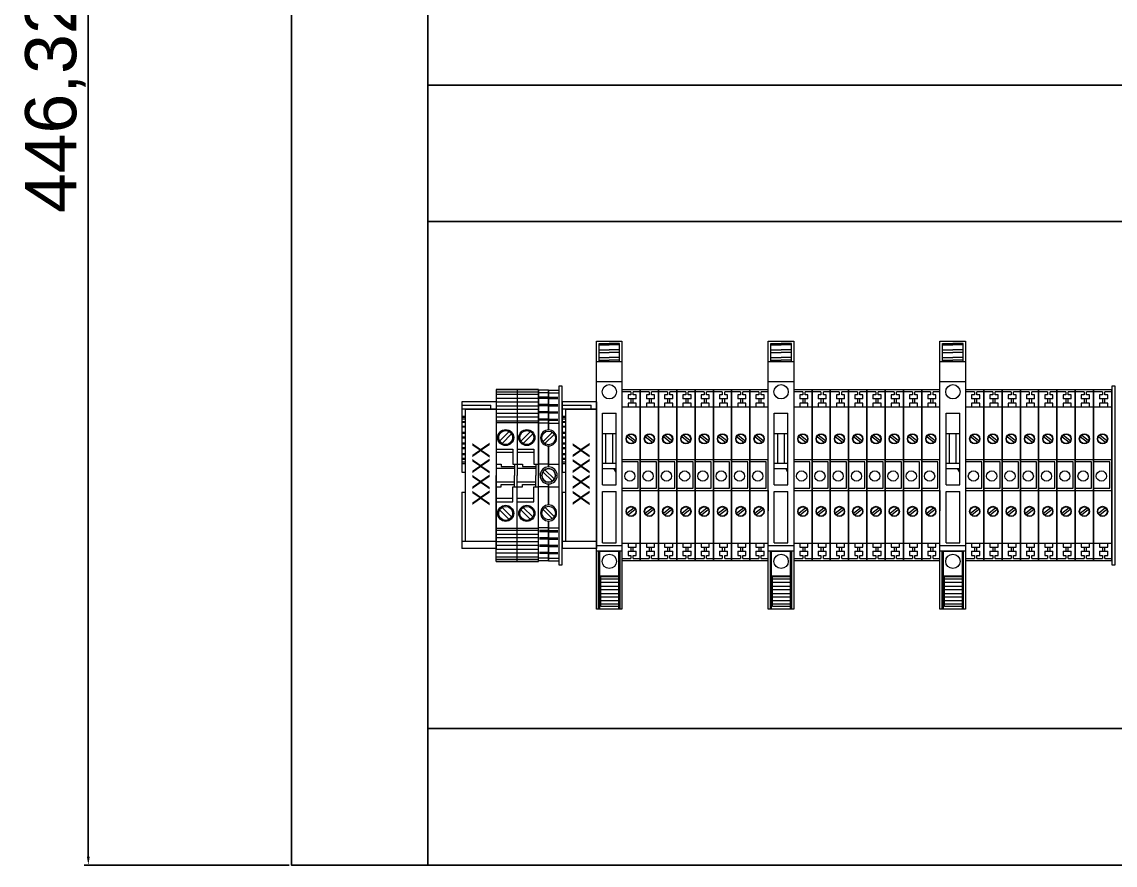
# Model space of a CAD drawing. Header units: millimetres. Extents: x 979 to 3414, y -1029 to 703.
# Drawn here: x 979.1 to 1299.5, y 125.5 to 372.6 of the extents above; entities that cross this region are included whole.
import ezdxf
from ezdxf.enums import TextEntityAlignment as Align

# ---------------------------------------------------------------- set-up
doc = ezdxf.new("R2010")
doc.units = ezdxf.units.MM
doc.layers.add('eProC - L2', color=41, linetype='Continuous', lineweight=20)
doc.styles.get("Standard").update_dxf_attribs({"font": 'arial.ttf'})
doc.dimstyles.new('ISO-25', dxfattribs={"dimtxt": 2.5, "dimasz": 2.5, "dimexe": 1.25, "dimexo": 0.625, "dimtad": 1, "dimtxsty": 'Standard', "dimcen": 2.5, "dimadec": 0, "dimazin": 0, "dimtfac": 1, "dimtmove": 0, "dimatfit": 3, "dimfxl": 1, "dimarcsym": 0})

# ---------------------------------------------------------------- blocks, each defined once
blk = doc.blocks.new('eProC_Z_00')
at = {"layer": 'eProC - L2'}
blk.add_lwpolyline([(0.99, 0), (0, 0), (0, -52.4), (0.99, -52.4)], close=True, dxfattribs=at)
blk = doc.blocks.new('eProC_Z_BPSN-SI-520')
at = {"layer": 'eProC - L2'}
for p, q in [((0.79, -6.05), (0.79, -0.75)), ((0.79, -0.75), (3.79, -0.75)), ((0.79, -1.13), (3.79, -1.13)), ((0.79, -2.59), (3.79, -2.59)), ((6.79, -0.75), (3.79, -0.75)), ((6.79, -1.13), (3.79, -1.13)), ((6.79, -2.59), (3.79, -2.59)), ((6.79, -6.05), (6.79, -0.75)), ((7.5, -6.05), (0, -6.05)), ((0.79, -3.36), (3.79, -3.36)), ((0.79, -4.82), (3.79, -4.82)), ((0.79, -5.59), (3.79, -5.59)), ((6.79, -3.36), (3.79, -3.36)), ((6.79, -4.82), (3.79, -4.82)), ((6.79, -5.59), (3.79, -5.59)), ((7.5, -12), (0, -12)), ((1.79, -42.11), (1.79, -21.11)), ((1.79, -21.11), (5.79, -21.11)), ((5.79, -42.11), (5.79, -21.11)), ((1.79, -27.11), (5.79, -27.11)), ((2.79, -35.8), (2.79, -27.11)), ((4.79, -35.8), (4.79, -27.11)), ((1.79, -35.8), (5.79, -35.8)), ((1.79, -37.4), (5.79, -37.4)), ((5.79, -38.39), (5.14, -37.4)), ((1.79, -42.11), (5.79, -42.11)), ((1.79, -59.11), (1.79, -44.11)), ((1.79, -44.11), (5.79, -44.11)), ((5.79, -59.11), (5.79, -44.11)), ((7.5, -60.07), (0, -60.07)), ((1.79, -59.11), (5.79, -59.11)), ((7.5, -61.58), (0, -61.58)), ((0.64, -78.6), (0.64, -61.58)), ((0.99, -78.6), (0.99, -61.58)), ((6.59, -61.65), (0.99, -61.65)), ((6.59, -78.6), (6.59, -61.58)), ((6.94, -78.6), (6.94, -61.58)), ((0.99, -67.83), (0.64, -67.83)), ((0.99, -70), (0.64, -70)), ((6.59, -68.91), (0.99, -68.91)), ((1.29, -77.85), (1.29, -69.1)), ((6.59, -69.1), (1.29, -69.1)), ((6.59, -69.78), (1.29, -69.78)), ((6.59, -67.83), (6.94, -67.83)), ((6.59, -70), (6.94, -70)), ((0.64, -71.8), (0.99, -71.8)), ((6.59, -70.76), (1.29, -70.76)), ((6.59, -71.92), (1.29, -71.92)), ((6.59, -72.89), (1.29, -72.89)), ((6.94, -71.8), (6.59, -71.8)), ((0.99, -74.8), (0.64, -74.8)), ((6.59, -74.05), (1.29, -74.05)), ((6.59, -75.03), (1.29, -75.03)), ((6.59, -76.19), (1.29, -76.19)), ((6.59, -74.8), (6.94, -74.8)), ((6.59, -78.6), (0.99, -78.6)), ((6.59, -77.16), (1.29, -77.16)), ((6.59, -77.85), (1.29, -77.85))]:
    blk.add_line(p, q, dxfattribs=at)
blk.add_lwpolyline([(0, 0), (7.5, 0), (7.5, -78.6), (0, -78.6)], close=True, dxfattribs=at)
for centre in [(3.79, -14.89), (3.79, -64.57)]:
    blk.add_circle(centre, 2.1, dxfattribs=at)
blk = doc.blocks.new('eProC_Z_EK1+I-RE1')
at = {"layer": 'eProC - L2'}
for p, q in [((0, 0), (0, -20.65)), ((10, 0), (0, 0)), ((10, 0), (10, -43)), ((0, -1), (8.5, -1)), ((10, -2.2), (0, -2.2)), ((8.5, -2.2), (8.5, -1)), ((0, -4.2), (1, -4.2)), ((1, -4.59), (0, -4.59)), ((1, -5.09), (0, -5.09)), ((1, -5.84), (0, -5.84)), ((1, -6.11), (0, -6.11)), ((1, -7.21), (0, -7.21)), ((1, -7.49), (0, -7.49)), ((1, -8.99), (0, -8.99)), ((1, -9.26), (0, -9.26)), ((1, -10.36), (0, -10.36)), ((1, -10.64), (0, -10.64)), ((1, -12.14), (0, -12.14)), ((1, -12.42), (0, -12.42)), ((1, -13.52), (0, -13.52)), ((1, -13.79), (0, -13.79)), ((1, -15.29), (0, -15.29)), ((1, -15.57), (0, -15.57)), ((1, -16.67), (0, -16.67)), ((1, -16.94), (0, -16.94)), ((1, -17.69), (0, -17.69)), ((1, -18.19), (0, -18.19)), ((0, -20.65), (1, -20.65)), ((1, -26.45), (1, -20.65)), ((0, -26.45), (0, -43)), ((0, -26.45), (1, -26.45)), ((10, -41), (0, -41)), ((10, -43), (0, -43))]:
    blk.add_line(p, q, dxfattribs=at)
blk.add_lwpolyline([(10, -41), (1, -41), (1, -2.2), (10, -2.2)], close=True, dxfattribs=at)
blk.add_attdef('XXXX.X', text='', height=5, rotation=90, dxfattribs=at).set_placement((8.07, -21.18), align=Align.CENTER)
blk = doc.blocks.new('eProC_Z_BPN2.5')
at = {"layer": 'eProC - L2'}
for p, q in [((0, 0), (0, -50)), ((5.36, 0), (0, 0)), ((5.36, -50), (5.36, 0)), ((2.62, -0.6), (0, -0.6)), ((1.79, -1.49), (1.79, -2.68)), ((2.62, -1.49), (1.79, -1.49)), ((4.17, -2.68), (1.79, -2.68)), ((2.62, -0.6), (2.62, -1.49)), ((2.62, -2.68), (2.62, -3.87)), ((3.33, -1.49), (3.33, -0.6)), ((5.36, -0.6), (3.33, -0.6)), ((4.17, -1.49), (3.33, -1.49)), ((3.33, -3.87), (3.33, -2.68)), ((4.17, -2.68), (4.17, -1.49)), ((5.36, -5.06), (0, -5.06)), ((1.79, -3.87), (1.79, -5.06)), ((4.17, -3.87), (1.79, -3.87)), ((4.17, -5.06), (4.17, -3.87)), ((3.56, -15.43), (1.46, -13.75)), ((3.92, -14.95), (1.84, -13.3)), ((5.36, -35.42), (5.36, -14.58)), ((5.36, -20.54), (5.36, -14.58)), ((5.36, -20.54), (0, -20.54)), ((4.76, -21.13), (0, -21.13)), ((4.76, -28.87), (4.76, -21.13)), ((0, -28.87), (4.76, -28.87)), ((0, -29.46), (5.36, -29.46)), ((5.36, -29.46), (5.36, -35.42)), ((3.56, -34.57), (1.46, -36.25)), ((3.92, -35.05), (1.84, -36.7)), ((0, -44.94), (5.36, -44.94)), ((1.79, -44.94), (1.79, -46.13)), ((1.79, -46.13), (4.17, -46.13)), ((1.79, -47.32), (1.79, -48.51)), ((1.79, -47.32), (4.17, -47.32)), ((2.62, -46.13), (2.62, -47.32)), ((3.33, -47.32), (3.33, -46.13)), ((4.17, -46.13), (4.17, -44.94)), ((4.17, -48.51), (4.17, -47.32)), ((0, -49.4), (2.62, -49.4)), ((0, -50), (5.36, -50)), ((1.79, -48.51), (2.62, -48.51)), ((2.62, -48.51), (2.62, -49.4)), ((3.33, -48.51), (4.17, -48.51)), ((3.33, -49.4), (3.33, -48.51)), ((3.33, -49.4), (5.36, -49.4))]:
    blk.add_line(p, q, dxfattribs=at)
for centre, radius in [((2.68, -14.38), 1.49), ((2.68, -14.38), 1.37), ((2.31, -25.27), 1.5), ((2.68, -35.62), 1.49), ((2.68, -35.62), 1.37)]:
    blk.add_circle(centre, radius, dxfattribs=at)
blk = doc.blocks.new('*D17')
at = {"color": 0, "lineweight": -2, "transparency": 16777216}
for p, q in [((1057.44, 571.82), (997.29, 571.82)), ((998.54, 569.32), (998.54, 128.01)), ((1057.44, 125.51), (997.29, 125.51))]:
    blk.add_line(p, q, dxfattribs=at)
at = {"color": 0, "transparency": 16777216}
for points in [[(998.12, 569.32), (998.96, 569.32), (998.54, 571.82)], [(998.12, 128.01), (998.96, 128.01), (998.54, 125.51)]]:
    blk.add_solid(points, dxfattribs=at)
at = {"layer": 'Defpoints', "color": 0, "transparency": 16777216}
for p in [(1058.07, 571.82), (998.54, 125.51), (1058.07, 125.51)]:
    blk.add_point(p, dxfattribs=at)
at = {"color": 0, "transparency": 16777216, "insert": (988.9, 348.66), "char_height": 15, "attachment_point": 5, "rotation": 90}
blk.add_mtext('446,32', dxfattribs=at)

msp = doc.modelspace()

# ---------------------------------------------------------------- linework, layer by layer
for points in [[(1098.068, 571.824), (1058.068, 571.824), (1058.068, 125.505), (1098.068, 125.505), (1098.068, 571.824)], [(1098.068, 354.106), (1098.068, 314.106), (1598.068, 314.106), (1598.068, 354.106), (1098.068, 354.106)], [(1098.068, 165.505), (1098.068, 125.505), (1598.068, 125.505), (1598.068, 165.505), (1098.068, 165.505)]]:
    msp.add_lwpolyline(points)
at = {"layer": 'eProC - L2'}
for p, q in [((1118.068, 264.905), (1118.068, 239.705)), ((1118.068, 264.905), (1124.268, 264.905)), ((1124.268, 264.905), (1118.068, 264.905)), ((1118.068, 264.905), (1118.068, 239.705)), ((1124.268, 264.905), (1118.068, 264.905)), ((1118.068, 264.905), (1124.268, 264.905)), ((1118.068, 264.198), (1124.268, 264.198)), ((1118.068, 263.545), (1124.268, 263.545)), ((1124.268, 264.905), (1124.268, 239.705)), ((1124.268, 264.905), (1130.468, 264.905)), ((1130.468, 264.905), (1124.268, 264.905)), ((1124.268, 264.905), (1124.268, 239.705)), ((1124.268, 264.905), (1124.268, 239.705)), ((1130.468, 264.905), (1124.268, 264.905)), ((1124.268, 264.905), (1130.468, 264.905)), ((1124.268, 264.905), (1124.268, 239.705)), ((1124.268, 264.198), (1130.468, 264.198)), ((1124.268, 263.545), (1130.468, 263.545)), ((1130.468, 264.905), (1130.468, 239.705)), ((1130.468, 264.905), (1130.468, 239.705)), ((1130.468, 214.705), (1130.468, 264.705)), ((1133.468, 264.705), (1130.468, 264.705)), ((1133.468, 263.957), (1130.468, 263.957)), ((1133.468, 264.705), (1136.468, 264.705)), ((1133.468, 253.055), (1133.468, 264.705)), ((1133.468, 264.705), (1133.468, 253.055)), ((1133.468, 263.957), (1136.468, 263.957)), ((1136.468, 264.705), (1136.468, 214.705)), ((1118.068, 262.383), (1124.268, 262.383)), ((1118.068, 261.317), (1124.268, 261.317)), ((1118.068, 260.156), (1124.268, 260.156)), ((1124.268, 262.383), (1130.468, 262.383)), ((1124.268, 261.317), (1130.468, 261.317)), ((1124.268, 260.156), (1130.468, 260.156)), ((1133.468, 262.62), (1130.768, 262.62)), ((1133.468, 262.295), (1130.768, 262.295)), ((1133.468, 260.481), (1130.768, 260.481)), ((1133.468, 260.156), (1130.768, 260.156)), ((1133.468, 262.62), (1136.168, 262.62)), ((1133.468, 262.295), (1136.168, 262.295)), ((1133.468, 260.481), (1136.168, 260.481)), ((1133.468, 260.156), (1136.168, 260.156)), ((1118.068, 259.09), (1124.268, 259.09)), ((1118.068, 257.928), (1124.268, 257.928)), ((1118.068, 256.863), (1124.268, 256.863)), ((1124.268, 259.09), (1130.468, 259.09)), ((1124.268, 257.928), (1130.468, 257.928)), ((1124.268, 256.863), (1130.468, 256.863)), ((1133.468, 258.342), (1130.768, 258.342)), ((1133.468, 258.017), (1130.768, 258.017)), ((1133.468, 258.342), (1136.168, 258.342)), ((1133.468, 258.017), (1136.168, 258.017)), ((1118.068, 255.701), (1124.268, 255.701)), ((1118.068, 255.194), (1124.268, 255.194)), ((1124.268, 255.701), (1130.468, 255.701)), ((1124.268, 255.194), (1130.468, 255.194)), ((1133.468, 255.005), (1130.468, 255.005)), ((1133.468, 256.203), (1130.768, 256.203)), ((1133.468, 255.878), (1130.768, 255.878)), ((1133.468, 256.203), (1136.168, 256.203)), ((1133.468, 255.878), (1136.168, 255.878)), ((1133.468, 255.005), (1136.468, 255.005)), ((1119.109, 249.753), (1121.92, 252.565)), ((1119.816, 249.046), (1122.628, 251.858)), ((1125.309, 249.753), (1128.12, 252.565)), ((1126.016, 249.046), (1128.828, 251.858)), ((1134.571, 252.374), (1131.8, 249.603)), ((1135.137, 251.808), (1132.365, 249.037)), ((1118.068, 247.455), (1122.968, 247.455)), ((1122.968, 247.455), (1122.968, 243.055)), ((1124.268, 247.455), (1129.168, 247.455)), ((1129.168, 247.455), (1129.168, 243.055)), ((1133.468, 248.405), (1133.468, 242.205)), ((1133.468, 248.405), (1133.468, 242.205)), ((1133.468, 242.205), (1133.468, 248.355)), ((1133.468, 242.205), (1133.468, 248.355)), ((1122.968, 246.455), (1118.068, 246.455)), ((1129.168, 246.455), (1124.268, 246.455)), ((1118.068, 243.055), (1119.568, 243.055)), ((1123.468, 241.705), (1118.068, 241.705)), ((1119.568, 243.055), (1119.568, 242.355)), ((1119.568, 242.355), (1123.468, 242.355)), ((1122.968, 243.055), (1124.268, 243.055)), ((1123.318, 242.355), (1123.468, 242.205)), ((1123.468, 243.055), (1123.468, 239.705)), ((1123.468, 243.055), (1123.468, 239.705)), ((1124.268, 243.055), (1125.768, 243.055)), ((1129.668, 241.705), (1124.268, 241.705)), ((1125.768, 243.055), (1125.768, 242.355)), ((1125.768, 242.355), (1129.668, 242.355)), ((1129.168, 243.055), (1130.468, 243.055)), ((1129.518, 242.355), (1129.668, 242.205)), ((1129.668, 243.055), (1129.668, 239.705)), ((1129.668, 243.055), (1129.668, 239.705)), ((1133.468, 243.005), (1130.468, 243.005)), ((1134.571, 238.037), (1131.8, 240.808)), ((1135.137, 238.603), (1132.365, 241.374)), ((1133.468, 243.005), (1136.468, 243.005)), ((1118.068, 214.505), (1118.068, 239.705)), ((1123.468, 237.705), (1118.068, 237.705)), ((1123.318, 237.055), (1123.468, 237.205)), ((1123.468, 236.355), (1123.468, 239.705)), ((1123.468, 236.355), (1123.468, 239.705)), ((1124.268, 214.505), (1124.268, 239.705)), ((1124.268, 214.505), (1124.268, 239.705)), ((1129.668, 237.705), (1124.268, 237.705)), ((1129.518, 237.055), (1129.668, 237.205)), ((1129.668, 236.355), (1129.668, 239.705)), ((1129.668, 236.355), (1129.668, 239.705)), ((1130.468, 214.505), (1130.468, 239.705)), ((1133.468, 237.205), (1133.468, 231.055)), ((1133.468, 231.005), (1133.468, 237.205)), ((1118.068, 236.355), (1119.568, 236.355)), ((1119.568, 237.055), (1123.468, 237.055)), ((1119.568, 236.355), (1119.568, 237.055)), ((1122.968, 236.355), (1124.268, 236.355)), ((1122.968, 231.955), (1122.968, 236.355)), ((1124.268, 236.355), (1125.768, 236.355)), ((1125.768, 237.055), (1129.668, 237.055)), ((1125.768, 236.355), (1125.768, 237.055)), ((1129.168, 236.355), (1130.468, 236.355)), ((1129.168, 231.955), (1129.168, 236.355)), ((1133.468, 236.405), (1130.468, 236.405)), ((1133.468, 236.405), (1136.468, 236.405)), ((1122.968, 232.955), (1118.068, 232.955)), ((1118.068, 231.955), (1122.968, 231.955)), ((1129.168, 232.955), (1124.268, 232.955)), ((1124.268, 231.955), (1129.168, 231.955)), ((1119.109, 229.658), (1121.92, 226.846)), ((1119.816, 230.365), (1122.628, 227.553)), ((1125.309, 229.658), (1128.12, 226.846)), ((1126.016, 230.365), (1128.828, 227.553)), ((1134.571, 227.037), (1131.8, 229.808)), ((1135.137, 227.603), (1132.365, 230.374)), ((1133.468, 224.405), (1130.468, 224.405)), ((1133.468, 226.355), (1133.468, 214.705)), ((1133.468, 214.705), (1133.468, 226.355)), ((1133.468, 224.405), (1136.468, 224.405)), ((1118.068, 224.217), (1124.268, 224.217)), ((1118.068, 223.71), (1124.268, 223.71)), ((1118.068, 222.548), (1124.268, 222.548)), ((1118.068, 221.482), (1124.268, 221.482)), ((1124.268, 224.217), (1130.468, 224.217)), ((1124.268, 223.71), (1130.468, 223.71)), ((1124.268, 222.548), (1130.468, 222.548)), ((1124.268, 221.482), (1130.468, 221.482)), ((1133.468, 223.533), (1130.768, 223.533)), ((1133.468, 223.207), (1130.768, 223.207)), ((1133.468, 221.394), (1130.768, 221.394)), ((1133.468, 223.533), (1136.168, 223.533)), ((1133.468, 223.207), (1136.168, 223.207)), ((1133.468, 221.394), (1136.168, 221.394)), ((1118.068, 220.321), (1124.268, 220.321)), ((1118.068, 219.255), (1124.268, 219.255)), ((1118.068, 218.093), (1124.268, 218.093)), ((1124.268, 220.321), (1130.468, 220.321)), ((1124.268, 219.255), (1130.468, 219.255)), ((1124.268, 218.093), (1130.468, 218.093)), ((1133.468, 221.068), (1130.768, 221.068)), ((1133.468, 219.255), (1130.768, 219.255)), ((1133.468, 218.929), (1130.768, 218.929)), ((1133.468, 221.068), (1136.168, 221.068)), ((1133.468, 219.255), (1136.168, 219.255)), ((1133.468, 218.929), (1136.168, 218.929)), ((1118.068, 217.028), (1124.268, 217.028)), ((1118.068, 215.866), (1124.268, 215.866)), ((1118.068, 215.213), (1124.268, 215.213)), ((1124.268, 217.028), (1130.468, 217.028)), ((1124.268, 215.866), (1130.468, 215.866)), ((1124.268, 215.213), (1130.468, 215.213)), ((1133.468, 215.454), (1130.468, 215.454)), ((1133.468, 217.116), (1130.768, 217.116)), ((1133.468, 216.79), (1130.768, 216.79)), ((1133.468, 217.116), (1136.168, 217.116)), ((1133.468, 216.79), (1136.168, 216.79)), ((1133.468, 215.454), (1136.468, 215.454)), ((1124.268, 214.505), (1118.068, 214.505)), ((1118.068, 214.505), (1124.268, 214.505)), ((1130.468, 214.505), (1124.268, 214.505)), ((1124.268, 214.505), (1130.468, 214.505)), ((1133.468, 214.705), (1130.468, 214.705)), ((1133.468, 214.705), (1136.468, 214.705))]:
    msp.add_line(p, q, dxfattribs=at)
for centre, radius in [((1120.868, 250.805), 2.35), ((1120.868, 250.805), 2.05), ((1127.068, 250.805), 2.35), ((1127.068, 250.805), 2.05), ((1133.468, 250.705), 2), ((1133.468, 250.705), 2), ((1133.468, 239.705), 2), ((1120.868, 228.605), 2.35), ((1127.068, 228.605), 2.35), ((1120.868, 228.605), 2.05), ((1127.068, 228.605), 2.05), ((1133.468, 228.705), 2), ((1133.468, 228.705), 2)]:
    msp.add_circle(centre, radius, dxfattribs=at)
for centre, radius, start, end in [((1133.468, 250.705), 2.35, 90, 270), ((1133.468, 250.705), 2.35, 270, 90), ((1133.468, 239.705), 2.5, 90, 270), ((1133.468, 239.705), 2, 90, 270), ((1133.468, 239.705), 2.5, 270, 90), ((1133.468, 239.705), 2, 270, 90), ((1133.468, 228.705), 2.35, 90, 270), ((1133.468, 228.705), 2.35, 270, 90)]:
    msp.add_arc(centre, radius, start, end, dxfattribs=at)

# ---------------------------------------------------------------- block references
for p in [(1147.457, 279.106), (1197.814, 279.106), (1248.171, 279.106)]:
    msp.add_blockref('eProC_Z_BPSN-SI-520', p)
at = {"color": 4}
for name, p in [('eProC_Z_00', (1136.468, 265.906)), ('eProC_Z_BPN2.5', (1154.957, 264.805)), ('eProC_Z_BPN2.5', (1160.314, 264.805)), ('eProC_Z_BPN2.5', (1165.671, 264.805)), ('eProC_Z_BPN2.5', (1171.028, 264.805)), ('eProC_Z_BPN2.5', (1176.385, 264.805)), ('eProC_Z_BPN2.5', (1181.742, 264.805)), ('eProC_Z_BPN2.5', (1187.099, 264.805)), ('eProC_Z_BPN2.5', (1192.457, 264.805)), ('eProC_Z_BPN2.5', (1205.314, 264.805)), ('eProC_Z_BPN2.5', (1210.671, 264.805)), ('eProC_Z_BPN2.5', (1216.028, 264.805)), ('eProC_Z_BPN2.5', (1221.385, 264.805)), ('eProC_Z_BPN2.5', (1226.742, 264.805)), ('eProC_Z_BPN2.5', (1232.099, 264.805)), ('eProC_Z_BPN2.5', (1237.457, 264.805)), ('eProC_Z_BPN2.5', (1242.814, 264.805)), ('eProC_Z_BPN2.5', (1255.671, 264.805)), ('eProC_Z_BPN2.5', (1261.028, 264.805)), ('eProC_Z_BPN2.5', (1266.385, 264.805)), ('eProC_Z_BPN2.5', (1271.742, 264.805)), ('eProC_Z_BPN2.5', (1277.099, 264.805)), ('eProC_Z_BPN2.5', (1282.457, 264.805)), ('eProC_Z_BPN2.5', (1287.814, 264.805)), ('eProC_Z_BPN2.5', (1293.171, 264.805)), ('eProC_Z_00', (1298.528, 265.906))]:
    msp.add_blockref(name, p, dxfattribs=at)
for p in [(1108.068, 261.305), (1137.457, 261.305)]:
    msp.add_blockref('eProC_Z_EK1+I-RE1', p, dxfattribs=at).add_auto_attribs({'XXXX.X': 'XXXX'})

# ---------------------------------------------------------------- dimensions: what is measured, and where the dimension line sits
dim = msp.add_linear_dim(base=(998.54, 125.505), p1=(1058.068, 571.824), p2=(1058.068, 125.505), angle=90, dimstyle='ISO-25', override={"dimtxt": 15})
dim.commit()
dim.dimension.update_dxf_attribs({"geometry": '*D17', "text_midpoint": (988.901, 348.664)})

doc.saveas('drawing.dxf')
